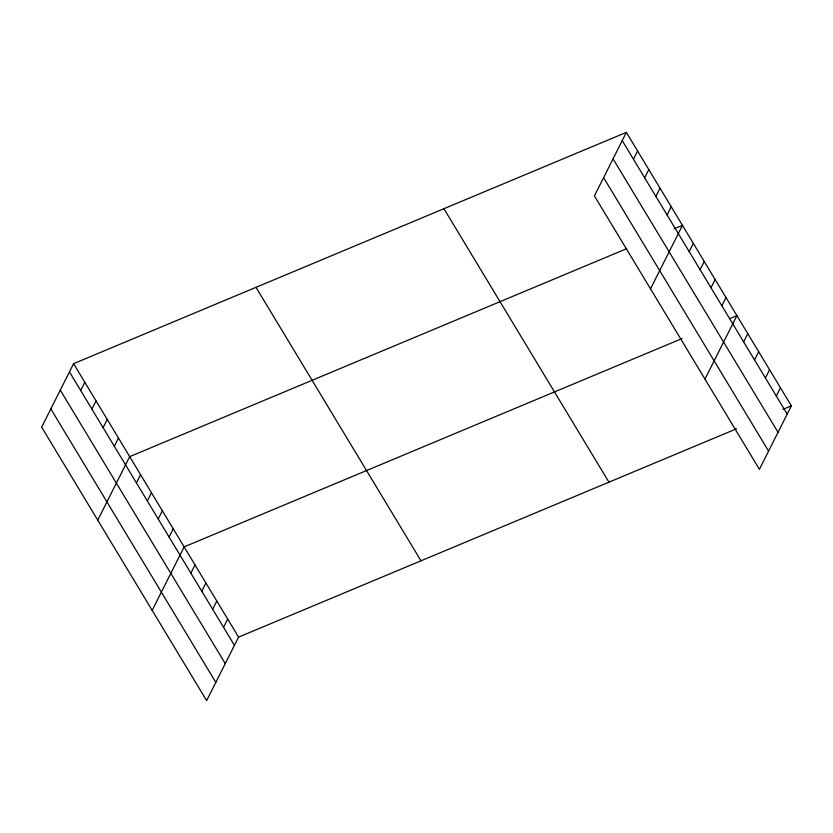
<?xml version="1.0" encoding="UTF-8"?>
<svg xmlns="http://www.w3.org/2000/svg" width="833" height="833" viewBox="0 0 833 833"><rect width="100%" height="100%" fill="white"/><g stroke="black" fill="none" stroke-linecap="round" stroke-linejoin="round"><path stroke-width="1.25" d="M626.364 132.374L594.418 195.88L759.415 469.343L791.35 405.848L626.364 132.374L73.585 363.657L41.65 427.152L206.636 700.626L238.582 637.12L736.507 428.797M80.666 390.479L84.81 382.253M91.89 409.076L96.024 400.85M103.105 427.673L107.249 419.436M114.329 446.269L118.463 438.033M97.742 520.136L129.688 456.63L626.416 248.796M136.435 482.911L140.569 474.685M147.326 500.966L151.46 492.73M158.208 519.011L162.352 510.785M169.099 537.066L173.243 528.83M152.189 610.381L184.135 546.875L682.06 338.552M190.882 573.156L195.016 564.93M201.773 591.211L205.907 582.975M212.654 609.256L216.799 601.03M223.546 627.311L227.69 619.075M633.434 159.207L637.578 150.971M644.659 177.804L648.803 169.568M655.873 196.401L660.017 188.164M667.098 214.987L671.231 206.761M650.521 288.853L682.456 225.358L674.105 228.846M689.203 251.639L693.348 243.403M700.095 269.684L704.239 261.458M710.986 287.739L715.12 279.503M721.878 305.784L726.012 297.558M704.968 379.098L736.903 315.603L729.75 318.591M743.65 341.884L747.795 333.648M754.542 359.929L758.686 351.703M765.433 377.984L769.567 369.748M776.325 396.029L780.459 387.803M782.999 409.336L791.35 405.848M622.22 140.61L787.206 414.084M613.046 158.843L778.032 432.317M603.592 177.637L768.588 451.111M443.947 208.698L608.933 482.172M256.002 287.333L420.988 560.807M73.585 363.657L238.582 637.12M69.451 371.882L234.437 645.356M60.278 390.125L225.264 663.599M50.823 408.909L215.809 682.383"/></g></svg>
